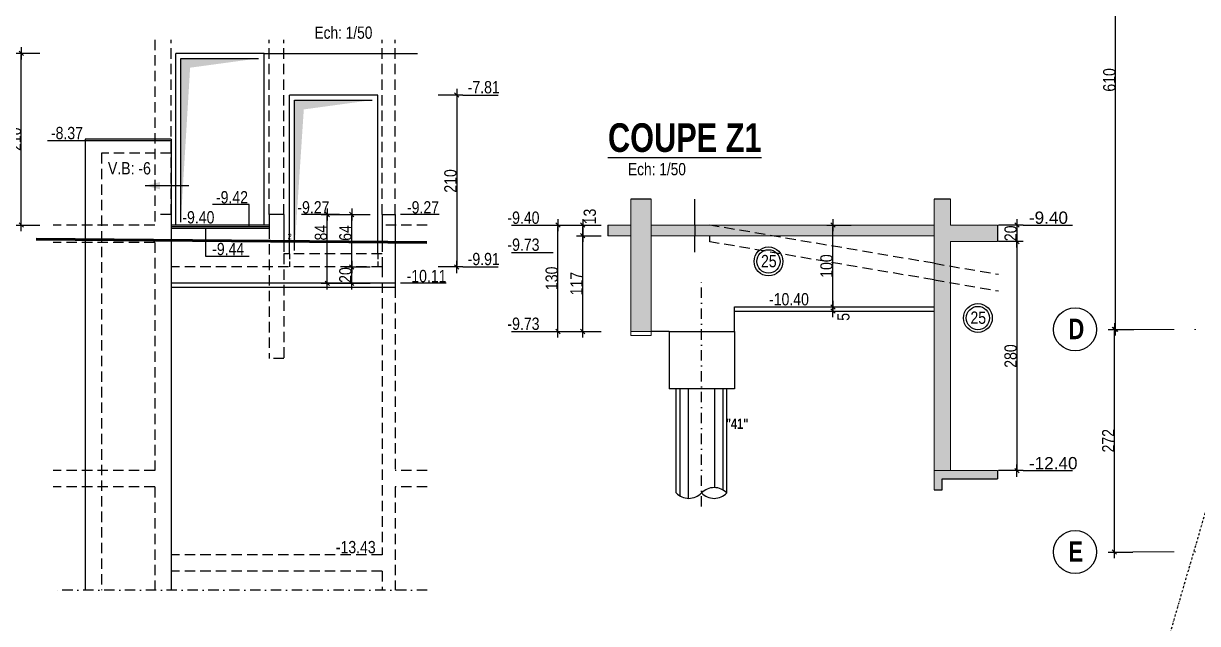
# Model space of a CAD drawing. Header units: millimetres. Extents: x 0 to 26991, y -21919 to -4.
# Drawn here: x 13110 to 14545, y -20252 to -19519 of the extents above; entities that cross this region are included whole.
import ezdxf
from ezdxf.enums import TextEntityAlignment as Align

# ---------------------------------------------------------------- set-up
doc = ezdxf.new("R2010")
doc.units = ezdxf.units.MM
doc.linetypes.add('CACHEX2', pattern=[19.05, 12.7, -6.35])
doc.linetypes.add('TIRETPTX2', pattern=[50.8, 25.4, -12.7, 0, -12.7])
for name, color, linetype in [('01_cote_gen', 4, 'Continuous'), ('01_linteaux', 2, 'Continuous'), ('01_murs_sup', 2, 'CACHEX2'), ('01_poch_BN', 9, 'Continuous'), ('01_poch_murs', 253, 'Continuous'), ('01_texte', 230, 'Continuous'), ('AA_COTES', 2, 'Continuous')]:
    doc.layers.add(name, color=color, linetype=linetype)
doc.layers.add('01_murs_coup', color=5, linetype='Continuous', lineweight=60)
doc.layers.add('01_tram_axes', color=2, linetype='TIRETPTX2', lineweight=9)
doc.styles.add('ARIAL NA', font='ARIALN.TTF')
doc.styles.add('Eurostile', font='')
doc.styles.add('impact', font='impact.ttf')
doc.styles.add('MATTE_TXT', font='arial.ttf')
doc.styles.add('STYLE2', font='ARIALN.TTF')
doc.styles.get('Eurostile').set_extended_font_data('Eurostile')
doc.dimstyles.new('JB50', dxfattribs={"dimscale": 0.1, "dimtxt": 150, "dimasz": 15, "dimexe": 0.1, "dimexo": 0.1, "dimgap": 0.09, "dimtad": 1, "dimdec": 1, "dimdsep": 46, "dimtxsty": 'STYLE2', "dimblk1": 'BOND_G', "dimblk2": 'BOND_D', "dimsah": 1, "dimcen": 1.5, "dimdle": 0.01, "dimse1": 1, "dimse2": 1, "dimclrd": 4, "dimclre": 2, "dimclrt": 6, "dimazin": 2, "dimtfac": 2.333333, "dimtdec": 1, "dimtix": 1, "dimtmove": 2, "dimatfit": 3, "dimldrblk": 'BOND_G', "dimfxl": 1, "dimtolj": 1, "dimtzin": 0, "dimarcsym": 0})

# ---------------------------------------------------------------- blocks, each defined once
blk = doc.blocks.new('BOND_G')
at = {"layer": 'AA_COTES', "color": 0}
for p, q in [((0, -5), (0, 15)), ((5, 0), (-5, 0)), ((1.77, 1.77), (-1.77, -1.77))]:
    blk.add_line(p, q, dxfattribs=at)
blk = doc.blocks.new('BOND_D')
at = {"layer": 'AA_COTES', "color": 0}
for p, q in [((5, 0), (-5, 0)), ((-1.77, -1.77), (1.77, 1.77)), ((0, 5), (0, -15))]:
    blk.add_line(p, q, dxfattribs=at)
blk = doc.blocks.new('*D1766')
at = {"layer": '01_cote_gen', "color": 4, "lineweight": -2, "ltscale": 3, "transparency": 16777216}
blk.add_line((14443.7, -20163.5), (14443.7, -19894.5), dxfattribs=at)
at = {"layer": 'Defpoints', "color": 0, "ltscale": 3, "transparency": 16777216}
for p in [(14443.7, -19893), (14537, -19893), (14451.5, -20165)]:
    blk.add_point(p, dxfattribs=at)
at = {"layer": '01_cote_gen', "color": 4, "lineweight": -2, "ltscale": 3, "transparency": 16777216, "xscale": 1.5, "yscale": 1.5, "zscale": 1.5}
for name, p, rotation in [('BOND_D', (14443.7, -19893), 90), ('BOND_G', (14443.7, -20165), 270)]:
    blk.add_blockref(name, p, dxfattribs=dict(at, rotation=rotation))
at = {"layer": '01_cote_gen', "color": 6, "ltscale": 3, "transparency": 16777216, "insert": (14436.2, -20029), "char_height": 15, "attachment_point": 5, "rotation": 90, "style": 'STYLE2'}
blk.add_mtext('\\A1;272', dxfattribs=at)
blk = doc.blocks.new('*D1767')
at = {"layer": '01_cote_gen', "color": 4, "lineweight": -2, "ltscale": 3, "transparency": 16777216}
blk.add_line((14445.2, -19891.5), (14445.2, -19284.5), dxfattribs=at)
at = {"layer": 'Defpoints', "color": 0, "ltscale": 3, "transparency": 16777216}
for p in [(14445.2, -19283), (14445.2, -19283), (14537, -19893)]:
    blk.add_point(p, dxfattribs=at)
at = {"layer": '01_cote_gen', "color": 4, "lineweight": -2, "ltscale": 3, "transparency": 16777216, "xscale": 1.5, "yscale": 1.5, "zscale": 1.5}
for name, p, rotation in [('BOND_D', (14445.2, -19283), 90), ('BOND_G', (14445.2, -19893), 270)]:
    blk.add_blockref(name, p, dxfattribs=dict(at, rotation=rotation))
at = {"layer": '01_cote_gen', "color": 6, "ltscale": 3, "transparency": 16777216, "insert": (14437.6, -19588), "char_height": 15, "attachment_point": 5, "rotation": 90, "style": 'STYLE2'}
blk.add_mtext('\\A1;610', dxfattribs=at)
blk = doc.blocks.new('*D3055')
at = {"layer": '01_cote_gen', "color": 4, "lineweight": -2, "ltscale": 0.1, "transparency": 16777216}
blk.add_line((13639.6, -19608), (13639.6, -19815), dxfattribs=at)
at = {"layer": 'Defpoints', "color": 0, "ltscale": 0.1, "transparency": 16777216}
for p in [(13543.3, -19606.5), (13525.5, -19816.5), (13639.6, -19816.5)]:
    blk.add_point(p, dxfattribs=at)
at = {"layer": '01_cote_gen', "color": 4, "lineweight": -2, "ltscale": 0.1, "transparency": 16777216, "xscale": 1.5, "yscale": 1.5, "zscale": 1.5}
for name, p, rotation in [('BOND_G', (13639.6, -19606.5), 90), ('BOND_D', (13639.6, -19816.5), 270)]:
    blk.add_blockref(name, p, dxfattribs=dict(at, rotation=rotation))
at = {"layer": '01_cote_gen', "color": 6, "ltscale": 0.1, "transparency": 16777216, "insert": (13632, -19711.5), "char_height": 15, "attachment_point": 5, "rotation": 90, "style": 'STYLE2'}
blk.add_mtext('\\A1;210', dxfattribs=at)
blk = doc.blocks.new('*D3056')
at = {"layer": '01_cote_gen', "color": 4, "lineweight": -2, "ltscale": 0.1, "transparency": 16777216}
blk.add_line((13107.2, -19764), (13107.2, -19557), dxfattribs=at)
at = {"layer": 'Defpoints', "color": 0, "ltscale": 0.1, "transparency": 16777216}
for p in [(13107.2, -19555.5), (13350.3, -19555.5), (13316.7, -19765.5)]:
    blk.add_point(p, dxfattribs=at)
at = {"layer": '01_cote_gen', "color": 4, "lineweight": -2, "ltscale": 0.1, "transparency": 16777216, "xscale": 1.5, "yscale": 1.5, "zscale": 1.5}
for name, p, rotation in [('BOND_D', (13107.2, -19555.5), 90), ('BOND_G', (13107.2, -19765.5), 270)]:
    blk.add_blockref(name, p, dxfattribs=dict(at, rotation=rotation))
at = {"layer": '01_cote_gen', "color": 6, "ltscale": 0.1, "transparency": 16777216, "insert": (13099.5, -19660.5), "char_height": 15, "attachment_point": 5, "rotation": 90, "style": 'STYLE2'}
blk.add_mtext('\\A1;210', dxfattribs=at)
blk = doc.blocks.new('*D3070')
at = {"layer": '01_cote_gen', "color": 4, "lineweight": -2, "ltscale": 3, "transparency": 16777216}
blk.add_line((13793.6, -19894), (13793.6, -19780), dxfattribs=at)
at = {"layer": 'Defpoints', "color": 0, "ltscale": 3, "transparency": 16777216}
for p in [(13793.6, -19778.5), (13819.6, -19778.5), (13859.9, -19895.5)]:
    blk.add_point(p, dxfattribs=at)
at = {"layer": '01_cote_gen', "color": 4, "lineweight": -2, "ltscale": 3, "transparency": 16777216, "xscale": 1.5, "yscale": 1.5, "zscale": 1.5}
for name, p, rotation in [('BOND_D', (13793.6, -19778.5), 90), ('BOND_G', (13793.6, -19895.5), 270)]:
    blk.add_blockref(name, p, dxfattribs=dict(at, rotation=rotation))
at = {"layer": '01_cote_gen', "color": 6, "ltscale": 3, "transparency": 16777216, "insert": (13786, -19837), "char_height": 15, "attachment_point": 5, "rotation": 90, "style": 'STYLE2'}
blk.add_mtext('\\A1;117', dxfattribs=at)
blk = doc.blocks.new('*D3071')
at = {"layer": '01_cote_gen', "color": 4, "lineweight": -2, "ltscale": 3, "transparency": 16777216}
blk.add_line((13793.6, -19777), (13793.6, -19767), dxfattribs=at)
at = {"layer": 'Defpoints', "color": 0, "ltscale": 3, "transparency": 16777216}
for p in [(13793.6, -19765.5), (13810.6, -19765.5), (13810.6, -19778.5)]:
    blk.add_point(p, dxfattribs=at)
at = {"layer": '01_cote_gen', "color": 4, "lineweight": -2, "ltscale": 3, "transparency": 16777216, "xscale": 1.5, "yscale": 1.5, "zscale": 1.5}
for name, p, rotation in [('BOND_D', (13793.6, -19765.5), 90), ('BOND_G', (13793.6, -19778.5), 270)]:
    blk.add_blockref(name, p, dxfattribs=dict(at, rotation=rotation))
at = {"layer": '01_cote_gen', "color": 6, "ltscale": 3, "transparency": 16777216, "insert": (13802.4, -19755), "char_height": 15, "attachment_point": 5, "rotation": 90, "style": 'STYLE2'}
blk.add_mtext('\\A1;13', dxfattribs=at)
blk = doc.blocks.new('*D3076')
at = {"layer": '01_cote_gen', "color": 4, "lineweight": -2, "ltscale": 0.1, "transparency": 16777216}
blk.add_line((14324.5, -19767), (14324.5, -19784), dxfattribs=at)
at = {"layer": 'Defpoints', "color": 0, "ltscale": 0.1, "transparency": 16777216}
for p in [(14300.9, -19765.5), (14300.9, -19785.5), (14324.5, -19785.5)]:
    blk.add_point(p, dxfattribs=at)
at = {"layer": '01_cote_gen', "color": 4, "lineweight": -2, "ltscale": 0.1, "transparency": 16777216, "xscale": 1.5, "yscale": 1.5, "zscale": 1.5}
for name, p, rotation in [('BOND_G', (14324.5, -19765.5), 90), ('BOND_D', (14324.5, -19785.5), 270)]:
    blk.add_blockref(name, p, dxfattribs=dict(at, rotation=rotation))
at = {"layer": '01_cote_gen', "color": 6, "ltscale": 0.1, "transparency": 16777216, "insert": (14316.9, -19775.5), "char_height": 15, "attachment_point": 5, "rotation": 90, "style": 'STYLE2'}
blk.add_mtext('\\A1;20', dxfattribs=at)
blk = doc.blocks.new('*D3077')
at = {"layer": '01_cote_gen', "color": 4, "lineweight": -2, "ltscale": 0.1, "transparency": 16777216}
blk.add_line((14324.5, -19787), (14324.5, -20064), dxfattribs=at)
at = {"layer": 'Defpoints', "color": 0, "ltscale": 0.1, "transparency": 16777216}
for p in [(14272.1, -19785.5), (14300.9, -20065.5), (14324.5, -20065.5)]:
    blk.add_point(p, dxfattribs=at)
at = {"layer": '01_cote_gen', "color": 4, "lineweight": -2, "ltscale": 0.1, "transparency": 16777216, "xscale": 1.5, "yscale": 1.5, "zscale": 1.5}
for name, p, rotation in [('BOND_G', (14324.5, -19785.5), 90), ('BOND_D', (14324.5, -20065.5), 270)]:
    blk.add_blockref(name, p, dxfattribs=dict(at, rotation=rotation))
at = {"layer": '01_cote_gen', "color": 6, "ltscale": 0.1, "transparency": 16777216, "insert": (14316.9, -19925.5), "char_height": 15, "attachment_point": 5, "rotation": 90, "style": 'STYLE2'}
blk.add_mtext('\\A1;280', dxfattribs=at)
blk = doc.blocks.new('*D3078')
at = {"layer": '01_cote_gen', "color": 4, "lineweight": -2, "ltscale": 0.1, "transparency": 16777216}
blk.add_line((14099.5, -19864), (14099.5, -19767), dxfattribs=at)
at = {"layer": 'Defpoints', "color": 0, "ltscale": 0.1, "transparency": 16777216}
for p in [(14099.5, -19765.5), (14112.9, -19765.5), (14107.7, -19865.5)]:
    blk.add_point(p, dxfattribs=at)
at = {"layer": '01_cote_gen', "color": 4, "lineweight": -2, "ltscale": 0.1, "transparency": 16777216, "xscale": 1.5, "yscale": 1.5, "zscale": 1.5}
for name, p, rotation in [('BOND_D', (14099.5, -19765.5), 90), ('BOND_G', (14099.5, -19865.5), 270)]:
    blk.add_blockref(name, p, dxfattribs=dict(at, rotation=rotation))
at = {"layer": '01_cote_gen', "color": 6, "ltscale": 0.1, "transparency": 16777216, "insert": (14091.8, -19815.5), "char_height": 15, "attachment_point": 5, "rotation": 90, "style": 'STYLE2'}
blk.add_mtext('\\A1;100', dxfattribs=at)
blk = doc.blocks.new('*D3079')
at = {"layer": '01_cote_gen', "color": 4, "lineweight": -2, "ltscale": 0.1, "transparency": 16777216}
blk.add_line((14099.5, -19869), (14099.5, -19867), dxfattribs=at)
at = {"layer": 'Defpoints', "color": 0, "ltscale": 0.1, "transparency": 16777216}
for p in [(14099.5, -19865.5), (14127.2, -19865.5), (14127.2, -19870.5)]:
    blk.add_point(p, dxfattribs=at)
at = {"layer": '01_cote_gen', "color": 4, "lineweight": -2, "ltscale": 0.1, "transparency": 16777216, "xscale": 1.5, "yscale": 1.5, "zscale": 1.5}
for name, p, rotation in [('BOND_D', (14099.5, -19865.5), 90), ('BOND_G', (14099.5, -19870.5), 270)]:
    blk.add_blockref(name, p, dxfattribs=dict(at, rotation=rotation))
at = {"layer": '01_cote_gen', "color": 6, "ltscale": 0.1, "transparency": 16777216, "insert": (14112.4, -19877.6), "char_height": 15, "attachment_point": 5, "rotation": 90, "style": 'STYLE2'}
blk.add_mtext('\\A1;5', dxfattribs=at)
blk = doc.blocks.new('*D3154')
at = {"layer": '01_cote_gen', "color": 4, "lineweight": -2, "ltscale": 0.1, "transparency": 16777216}
blk.add_line((13511.2, -19815), (13511.2, -19754), dxfattribs=at)
at = {"layer": 'Defpoints', "color": 0, "ltscale": 0.1, "transparency": 16777216}
for p in [(13511.2, -19752.5), (13548.3, -19752.5), (13528.7, -19816.5)]:
    blk.add_point(p, dxfattribs=at)
at = {"layer": '01_cote_gen', "color": 4, "lineweight": -2, "ltscale": 0.1, "transparency": 16777216, "xscale": 1.5, "yscale": 1.5, "zscale": 1.5}
for name, p, rotation in [('BOND_D', (13511.2, -19752.5), 90), ('BOND_G', (13511.2, -19816.5), 270)]:
    blk.add_blockref(name, p, dxfattribs=dict(at, rotation=rotation))
at = {"layer": '01_cote_gen', "color": 6, "ltscale": 0.1, "transparency": 16777216, "insert": (13503.5, -19775.1), "char_height": 15, "attachment_point": 5, "rotation": 90, "style": 'STYLE2'}
blk.add_mtext('\\A1;64', dxfattribs=at)
blk = doc.blocks.new('*D3155')
at = {"layer": '01_cote_gen', "color": 4, "lineweight": -2, "ltscale": 0.1, "transparency": 16777216}
blk.add_line((13511.2, -19835), (13511.2, -19818), dxfattribs=at)
at = {"layer": 'Defpoints', "color": 0, "ltscale": 0.1, "transparency": 16777216}
for p in [(13511.2, -19816.5), (13527.3, -19816.5), (13527.3, -19836.5)]:
    blk.add_point(p, dxfattribs=at)
at = {"layer": '01_cote_gen', "color": 4, "lineweight": -2, "ltscale": 0.1, "transparency": 16777216, "xscale": 1.5, "yscale": 1.5, "zscale": 1.5}
for name, p, rotation in [('BOND_D', (13511.2, -19816.5), 90), ('BOND_G', (13511.2, -19836.5), 270)]:
    blk.add_blockref(name, p, dxfattribs=dict(at, rotation=rotation))
at = {"layer": '01_cote_gen', "color": 6, "ltscale": 0.1, "transparency": 16777216, "insert": (13503.5, -19826.5), "char_height": 15, "attachment_point": 5, "rotation": 90, "style": 'STYLE2'}
blk.add_mtext('\\A1;20', dxfattribs=at)
blk = doc.blocks.new('*D3156')
at = {"layer": '01_cote_gen', "color": 4, "lineweight": -2, "ltscale": 0.1, "transparency": 16777216}
blk.add_line((13481.3, -19835), (13481.3, -19754), dxfattribs=at)
at = {"layer": 'Defpoints', "color": 0, "ltscale": 0.1, "transparency": 16777216}
for p in [(13481.3, -19752.5), (13527.3, -19752.5), (13533.7, -19836.5)]:
    blk.add_point(p, dxfattribs=at)
at = {"layer": '01_cote_gen', "color": 4, "lineweight": -2, "ltscale": 0.1, "transparency": 16777216, "xscale": 1.5, "yscale": 1.5, "zscale": 1.5}
for name, p, rotation in [('BOND_D', (13481.3, -19752.5), 90), ('BOND_G', (13481.3, -19836.5), 270)]:
    blk.add_blockref(name, p, dxfattribs=dict(at, rotation=rotation))
at = {"layer": '01_cote_gen', "color": 6, "ltscale": 0.1, "transparency": 16777216, "insert": (13473.6, -19774.7), "char_height": 15, "attachment_point": 5, "rotation": 90, "style": 'STYLE2'}
blk.add_mtext('\\A1;84', dxfattribs=at)
blk = doc.blocks.new('*D3194')
at = {"layer": '01_cote_gen', "color": 4, "lineweight": -2, "ltscale": 3, "transparency": 16777216}
blk.add_line((13763.4, -19894), (13763.4, -19767), dxfattribs=at)
at = {"layer": 'Defpoints', "color": 0, "ltscale": 3, "transparency": 16777216}
for p in [(13763.4, -19765.5), (13816.1, -19765.5), (13816.1, -19895.5)]:
    blk.add_point(p, dxfattribs=at)
at = {"layer": '01_cote_gen', "color": 4, "lineweight": -2, "ltscale": 3, "transparency": 16777216, "xscale": 1.5, "yscale": 1.5, "zscale": 1.5}
for name, p, rotation in [('BOND_D', (13763.4, -19765.5), 90), ('BOND_G', (13763.4, -19895.5), 270)]:
    blk.add_blockref(name, p, dxfattribs=dict(at, rotation=rotation))
at = {"layer": '01_cote_gen', "color": 6, "ltscale": 3, "transparency": 16777216, "insert": (13755.8, -19830.5), "char_height": 15, "attachment_point": 5, "rotation": 90, "style": 'STYLE2'}
blk.add_mtext('\\A1;130', dxfattribs=at)

msp = doc.modelspace()

# ---------------------------------------------------------------- hatches: boundary and pattern name
at = {"layer": '01_poch_BN', "ltscale": 0.1}
h = msp.add_hatch(color=256, dxfattribs=at)
h.dxf.hatch_style = 1
h.paths.add_polyline_path([(13852.47, -19765.55), (13824.53, -19765.55), (13824.53, -19778.55), (13852.47, -19778.55)])
h.paths.add_polyline_path([(13877.47, -19733.65), (13852.47, -19733.65), (13852.47, -19895.55), (13877.47, -19895.55)])
h.paths.add_polyline_path([(14223.21, -19765.55), (13877.47, -19765.55), (13877.47, -19778.55), (14223.21, -19778.55)])
h.paths.add_polyline_path([(14300.93, -19765.55), (14243.21, -19765.55), (14243.21, -19733.65), (14223.21, -19733.65), (14223.21, -20065.55), (14243.21, -20065.55), (14243.21, -19785.55), (14300.93, -19785.55)])
h.paths.add_polyline_path([(14300.93, -20065.55), (14223.21, -20065.55), (14223.21, -20088.86), (14233.03, -20088.86), (14233.03, -20075.51), (14300.93, -20075.51)])

# ---------------------------------------------------------------- linework, layer by layer
at = {"layer": '01_linteaux'}
for p, q in [((13296.28, -19765.55), (13296.28, -19555.55)), ((13404.28, -19555.55), (13296.28, -19555.55)), ((13404.28, -19765.55), (13404.28, -19555.55)), ((13435.28, -19800.55), (13435.28, -19606.55)), ((13543.28, -19606.55), (13435.28, -19606.55)), ((13543.28, -19800.55), (13543.28, -19606.55)), ((13185.29, -19660.55), (13185.29, -20211.84)), ((13290.28, -19660.55), (13185.29, -19660.55)), ((13290.28, -19662.55), (13185.29, -19662.55)), ((13290.28, -19660.55), (13290.28, -20211.84)), ((13930.56, -19765.55), (13930.56, -19733.65)), ((13410.28, -19752.55), (13410.28, -19769.55)), ((13428.28, -19752.55), (13410.28, -19752.55)), ((13428.28, -19752.55), (13428.28, -19785.55)), ((13548.28, -19752.55), (13548.28, -19785.55)), ((13548.28, -19752.55), (13564.28, -19752.55)), ((13564.28, -19752.55), (13564.28, -19841.55)), ((13410.28, -19765.55), (13290.28, -19765.55)), ((13410.28, -19767.55), (13290.28, -19767.55)), ((13410.28, -19769.55), (13290.28, -19769.55)), ((13930.56, -19798.55), (13930.56, -19778.55)), ((13949.03, -19785.84), (13949.03, -19778.55)), ((13548.28, -19785.55), (13428.28, -19785.55)), ((13564.28, -19836.55), (13290.28, -19836.55)), ((13564.28, -19841.55), (13290.28, -19841.55)), ((13979.21, -19865.55), (14223.21, -19865.55)), ((13979.21, -19895.55), (13979.21, -19865.55)), ((13979.21, -19870.55), (14223.21, -19870.55)), ((13899.22, -19895.55), (13899.22, -19965.55)), ((13899.22, -19895.55), (13979.21, -19895.55)), ((13979.21, -19895.55), (13979.21, -19965.55)), ((13979.21, -19965.55), (13899.22, -19965.55)), ((13907.85, -20092.88), (13907.85, -19965.55)), ((13969.85, -20092.88), (13969.85, -19965.55))]:
    msp.add_line(p, q, dxfattribs=at)
at = {"layer": '01_linteaux', "linetype": 'CACHEX2', "ltscale": 0.05}
msp.add_line((13930.56, -19765.55), (13930.56, -19778.55), dxfattribs=at)
at = {"layer": '01_linteaux', "linetype": 'TIRETPTX2', "ltscale": 0.5}
for p, q in [((13939.03, -20109.55), (13939.03, -19830.65)), ((13603.52, -20211.84), (13146.28, -20211.84))]:
    msp.add_line(p, q, dxfattribs=at)
at = {"layer": '01_linteaux'}
for centre, start, end in [((13923.35, -20077.81), 224.19387, 315.80613), ((13954.35, -20107.95), 44.19387, 135.80613), ((13954.35, -20077.81), 224.19387, 315.80613)]:
    msp.add_arc(centre, 21.62, start, end, dxfattribs=at)
at = {"layer": '01_linteaux', "color": 5, "linetype": 'TIRETPTX2', "ltscale": 0.1}
msp.add_open_spline([(14320.56, -20920.15), (14468.28, -20413.96), (14616.01, -19907.78)], degree=2, dxfattribs=at)
at = {"layer": '01_murs_coup', "linetype": 'Continuous', "lineweight": 5}
for p, q in [((13852.47, -19900.55), (13852.47, -19733.65)), ((13877.47, -19900.55), (13877.47, -19733.65)), ((14223.21, -19733.65), (14223.21, -20088.86)), ((14243.21, -19733.65), (14243.21, -19765.55)), ((13824.53, -19765.55), (13852.47, -19765.55)), ((13877.47, -19765.55), (14223.21, -19765.55)), ((14243.21, -19765.55), (14300.93, -19765.55)), ((13852.47, -19778.55), (13824.53, -19778.55)), ((13877.47, -19778.55), (14223.21, -19778.55)), ((14243.21, -19785.55), (14300.93, -19785.55)), ((14243.21, -19785.55), (14243.21, -20065.55)), ((13877.47, -19895.55), (13852.47, -19895.55)), ((13877.47, -19900.55), (13852.47, -19900.55)), ((14223.21, -20065.55), (14300.93, -20065.55))]:
    msp.add_line(p, q, dxfattribs=at)
at = {"layer": '01_murs_coup'}
msp.add_line((13602.96, -19786.55), (13125.29, -19782.55), dxfattribs=at)
at = {"layer": '01_murs_sup'}
for p, q in [((13270.28, -19538.82), (13270.28, -19765.55)), ((13290.28, -19752.55), (13290.28, -19538.82)), ((13410.28, -19752.55), (13410.28, -19538.82)), ((13428.28, -19752.55), (13428.28, -19538.82)), ((13548.28, -19752.55), (13548.28, -19538.82)), ((13564.28, -19752.55), (13564.28, -19538.82)), ((13205.29, -19677.55), (13205.29, -20211.84)), ((13290.28, -19677.55), (13205.29, -19677.55)), ((13290.28, -19752.55), (13270.28, -19752.55)), ((13270.28, -19765.55), (13146.28, -19765.55)), ((13603.52, -19765.55), (13548.28, -19765.55)), ((14223.21, -19812.16), (13949.03, -19765.55)), ((13410.28, -19769.55), (13410.28, -19928.55)), ((13270.28, -19786.55), (13146.28, -19786.55)), ((13270.28, -19786.55), (13270.28, -20065.55)), ((13428.28, -19785.55), (13428.28, -19800.55)), ((13548.28, -19785.55), (13548.28, -19816.55)), ((13602.96, -19786.55), (13548.28, -19786.55)), ((14223.21, -19832.45), (13949.03, -19785.84)), ((13548.28, -19800.55), (13428.28, -19800.55)), ((13428.28, -19800.55), (13428.28, -19928.55)), ((13548.28, -19816.55), (13290.28, -19816.55)), ((13548.28, -19816.55), (13548.28, -20168.55)), ((14223.21, -19812.16), (14302.05, -19825.56)), ((14223.21, -19832.45), (14302.05, -19845.85)), ((13564.28, -19841.55), (13564.28, -20065.55)), ((13428.28, -19928.55), (13410.28, -19928.55)), ((13270.28, -20065.55), (13146.28, -20065.55)), ((13603.52, -20065.55), (13564.28, -20065.55)), ((13270.28, -20085.55), (13146.28, -20085.55)), ((13270.28, -20085.55), (13270.28, -20211.84)), ((13603.52, -20085.55), (13564.28, -20085.55)), ((13564.28, -20085.55), (13564.28, -20211.84)), ((13548.28, -20168.55), (13290.28, -20168.55)), ((13548.28, -20188.55), (13290.28, -20188.55)), ((13548.28, -20188.55), (13548.28, -20211.84))]:
    msp.add_line(p, q, dxfattribs=at)
at = {"layer": '01_murs_sup', "ltscale": 0.5}
for p, q in [((13435.28, -19800.55), (13435.28, -19816.55)), ((13543.28, -19800.55), (13543.28, -19816.55))]:
    msp.add_line(p, q, dxfattribs=at)
at = {"layer": '01_poch_BN', "ltscale": 0.1}
for p, q in [((13877.47, -19733.65), (13852.47, -19733.65)), ((14243.21, -19733.65), (14223.21, -19733.65)), ((14300.93, -19765.55), (14300.93, -19785.55)), ((14300.93, -20065.55), (14300.93, -20075.51)), ((14233.03, -20088.86), (14233.03, -20075.51)), ((14233.03, -20075.51), (14300.93, -20075.51)), ((14223.21, -20088.86), (14233.03, -20088.86))]:
    msp.add_line(p, q, dxfattribs=at)
at = {"layer": '01_poch_BN'}
msp.add_line((13824.53, -19765.55), (13824.53, -19778.55), dxfattribs=at)
at = {"layer": '01_poch_murs'}
for p, q in [((13302.19, -19761.67), (13302.19, -19561.66)), ((13302.19, -19561.66), (13397.31, -19561.66)), ((13441.19, -19796.67), (13441.19, -19612.66)), ((13441.19, -19612.66), (13536.31, -19612.66)), ((13912.85, -20096.71), (13912.85, -19965.55)), ((13922.85, -20099.42), (13922.85, -19965.55)), ((13954.85, -19965.55), (13954.85, -20086.34)), ((13964.85, -19965.55), (13964.85, -20089.05))]:
    msp.add_line(p, q, dxfattribs=at)
at = {"layer": '01_poch_murs', "ltscale": 0.1}
for p, q in [((13404.28, -19555.55), (13591.81, -19555.55)), ((13899.22, -19895.55), (13877.47, -19895.55))]:
    msp.add_line(p, q, dxfattribs=at)
at = {"layer": '01_poch_murs'}
for points in [[(13302.19, -19761.67), (13302.19, -19561.66), (13313.6, -19573.06)], [(13302.19, -19561.66), (13397.31, -19561.66), (13313.6, -19573.06)], [(13441.19, -19796.67), (13441.19, -19612.66), (13452.6, -19624.06)], [(13441.19, -19612.66), (13536.31, -19612.66), (13452.6, -19624.06)]]:
    msp.add_solid(points, dxfattribs=at)
at = {"layer": '01_texte'}
for p, q in [((13647.14, -19606.55), (13690.45, -19606.55)), ((13185.29, -19662.55), (13139.36, -19662.55)), ((13311.89, -19717.27), (13258.74, -19717.27)), ((13385.8, -19740.22), (13341.17, -19740.22)), ((13385.8, -19767.55), (13385.8, -19740.22)), ((13496.11, -19752.55), (13449.76, -19752.55)), ((13618.08, -19752.55), (13570.85, -19752.55)), ((13706.66, -19765.55), (13757.56, -19765.55)), ((14332.05, -19765.55), (14392.55, -19765.55)), ((13332.36, -19769.55), (13332.36, -19803.53)), ((13332.36, -19803.53), (13385.75, -19803.53)), ((13706.66, -19798.91), (13757.56, -19798.91)), ((13647.14, -19816.55), (13690.45, -19816.55)), ((13626.83, -19836.55), (13570.85, -19836.55)), ((13706.66, -19895.55), (13757.56, -19895.55)), ((14332.05, -20065.55), (14392.55, -20065.55))]:
    msp.add_line(p, q, dxfattribs=at)
for centre, radius in [((14020.8, -19809.83), 17.61), ((14020.8, -19809.83), 14.25), ((14276.86, -19879.01), 17.61), ((14276.86, -19879.01), 14.25), ((14395.64, -19892.96), 26.34), ((14395.64, -20164.96), 26.34)]:
    msp.add_circle(centre, radius, dxfattribs=at)
for points in [[(13258.74, -19717.27), (13276.91, -19712.73), (13276.91, -19717.27)], [(13258.74, -19717.27), (13276.91, -19721.8), (13276.91, -19717.27)]]:
    msp.add_solid(points, dxfattribs=at)
at = {"layer": '01_tram_axes', "color": 253, "ltscale": 2}
for p, q in [((14466.2, -19892.96), (21640.16, -19892.96)), ((14466.2, -20164.96), (21640.16, -20164.96))]:
    msp.add_line(p, q, dxfattribs=at)

# ---------------------------------------------------------------- texts
at = {"layer": '01_murs_sup', "style": 'Eurostile'}
msp.add_text('2', height=7.06, dxfattribs=at).set_placement((13432.63, -19782.9))
at = {"layer": '01_texte', "style": 'MATTE_TXT', "width": 0.8}
for p in [(13501.06, -19542.22), (13884.42, -19709.08)]:
    msp.add_text('Ech: 1/50', height=15, dxfattribs=at).set_placement(p, align=Align.BOTTOM_CENTER)
at = {"layer": '01_texte'}
for s, style, p in [('-7.81', 'ARIAL NA', (13653.04, -19604.42)), ('-8.37', 'ARIAL NA', (13143.41, -19660.45)), ('V.B: -6', 'ARIAL NA', (13213.1, -19703.49)), ('-9.42', 'ARIAL NA', (13345.23, -19738.92)), ('-9.27', 'ARIAL NA', (13444.77, -19751.24)), ('-9.27', 'ARIAL NA', (13578.78, -19751.24)), ('-9.40', 'ARIAL NA', (13304.14, -19763.42)), ('-9.40', 'ARIAL NA', (13701.61, -19763.89)), ('-9.40', 'MATTE_TXT', (14339.23, -19763.89)), ('-9.44', 'ARIAL NA', (13340.58, -19802.22)), ('-9.73', 'ARIAL NA', (13701.61, -19796.89)), ('-9.91', 'ARIAL NA', (13653.04, -19814.42)), ('25', 'ARIAL NA', (14011.68, -19816.95)), ('-10.11', 'ARIAL NA', (13578.34, -19835.24)), ('-10.40', 'ARIAL NA', (14021.5, -19863.55)), ('-9.73', 'ARIAL NA', (13701.61, -19893.53)), ('25', 'ARIAL NA', (14267.74, -19886.12)), ('-12.40', 'MATTE_TXT', (14339.23, -20063.89)), ('-13.43', 'ARIAL NA', (13491.78, -20166.52))]:
    msp.add_text(s, height=15, dxfattribs=dict(at, style=style)).set_placement(p)
at = {"layer": '01_texte', "style": 'impact'}
msp.add_text('%%UCOUPE Z1', height=35, dxfattribs=at).set_placement((13918.41, -19686.52), align=Align.BOTTOM_CENTER)
for s, p in [('D', (14387.54, -19904.87)), ('E', (14387.54, -20176.87))]:
    msp.add_text(s, height=25, rotation=0, dxfattribs=at).set_placement(p)
msp.add_text('"41"', height=12.5, rotation=0, dxfattribs=at).set_placement((13982.39, -20018.29), align=Align.BOTTOM_CENTER)

# ---------------------------------------------------------------- dimensions: what is measured, and where the dimension line sits
at = {"layer": '01_cote_gen', "ltscale": 3}
for base, p1, p2, picture, middle in [((14445.24, -19282.96), (14536.96, -19892.96), (14445.24, -19282.96), '*D1767', (14437.57, -19587.96)), ((13763.45, -19765.55), (13816.06, -19895.55), (13816.06, -19765.55), '*D3194', (13755.78, -19830.55)), ((13793.56, -19778.55), (13859.85, -19895.55), (13819.56, -19778.55), '*D3070', (13786.02, -19837.05)), ((14443.7, -19892.96), (14451.49, -20164.96), (14536.96, -19892.96), '*D1766', (14436.16, -20028.96))]:
    dim = msp.add_linear_dim(base=base, p1=p1, p2=p2, angle=90, dimstyle='JB50', dxfattribs=at)
    dim.commit()
    dim.dimension.update_dxf_attribs({"geometry": picture, "text_midpoint": middle})
at = {"layer": '01_cote_gen', "ltscale": 0.1}
for base, p1, p2, picture, middle in [((13107.18, -19555.55), (13316.75, -19765.55), (13350.28, -19555.55), '*D3056', (13099.52, -19660.55)), ((13639.64, -19816.55), (13543.28, -19606.55), (13525.54, -19816.55), '*D3055', (13631.97, -19711.55)), ((14099.49, -19765.55), (14107.71, -19865.55), (14112.9, -19765.55), '*D3078', (14091.82, -19815.55)), ((14324.55, -19785.55), (14300.93, -19765.55), (14300.93, -19785.55), '*D3076', (14316.88, -19775.55)), ((14324.55, -20065.55), (14272.07, -19785.55), (14300.93, -20065.55), '*D3077', (14316.88, -19925.55)), ((13511.16, -19816.55), (13527.35, -19836.55), (13527.35, -19816.55), '*D3155', (13503.49, -19826.55))]:
    dim = msp.add_linear_dim(base=base, p1=p1, p2=p2, angle=90, dimstyle='JB50', dxfattribs=at)
    dim.commit()
    dim.dimension.update_dxf_attribs({"geometry": picture, "text_midpoint": middle})
for base, p1, p2, picture, middle in [((13481.28, -19752.55), (13533.66, -19836.55), (13527.35, -19752.55), '*D3156', (13473.61, -19774.73)), ((13511.16, -19752.55), (13528.7, -19816.55), (13548.28, -19752.55), '*D3154', (13503.49, -19775.11)), ((14099.49, -19865.55), (14127.17, -19870.55), (14127.17, -19865.55), '*D3079', (14112.42, -19877.56))]:
    dim = msp.add_linear_dim(base=base, p1=p1, p2=p2, angle=90, dimstyle='JB50', dxfattribs=at)
    dim.commit()
    dim.dimension.update_dxf_attribs({"geometry": picture, "text_midpoint": middle, "dimtype": 160})
at = {"layer": '01_cote_gen', "ltscale": 3}
dim = msp.add_linear_dim(base=(13793.56, -19765.55), p1=(13810.56, -19778.55), p2=(13810.56, -19765.55), angle=90, dimstyle='JB50', dxfattribs=at)
dim.commit()
dim.dimension.update_dxf_attribs({"geometry": '*D3071', "text_midpoint": (13802.39, -19755.05), "dimtype": 160})

doc.saveas('drawing.dxf')
